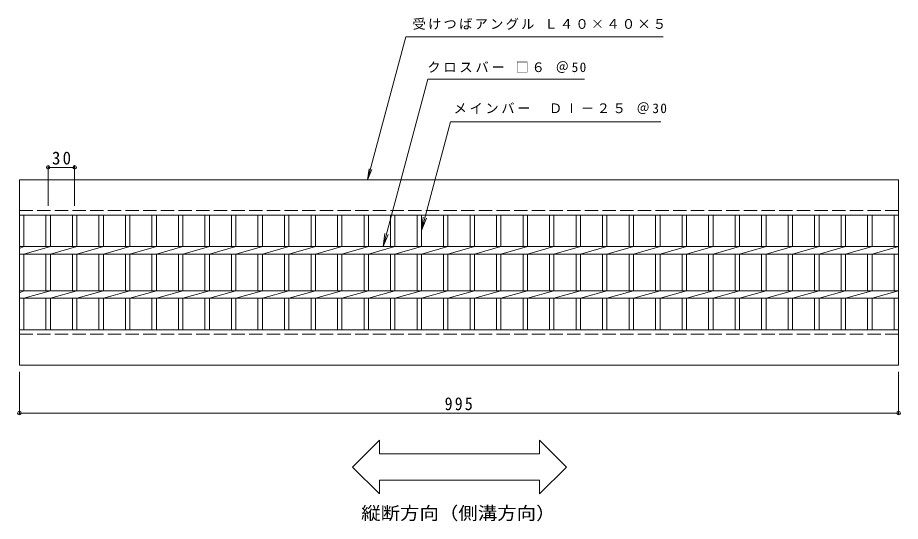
# Model space of a CAD drawing. Units: millimetres, scale not verified. Extents: x -897 to 890, y -680 to 663.
# Drawn here: x -897 to 102, y 93 to 663 of the extents above; entities that cross this region are included whole.
import ezdxf
from ezdxf.enums import TextEntityAlignment as Align

# ---------------------------------------------------------------- set-up
doc = ezdxf.new("R2010")
doc.units = ezdxf.units.MM
doc.header["$LTSCALE"] = 5
doc.header["$PDMODE"] = 32
doc.header["$PDSIZE"] = 4
doc.linetypes.add('DASHED3', pattern=[4, 3, -1])
for name, color, linetype, lineweight in [('B-1', 2, 'Continuous', 9), ('B-2', 3, 'Continuous', 9), ('B-4', 7, 'Continuous', 9)]:
    doc.layers.add(name, color=color, linetype=linetype, lineweight=lineweight)
doc.layers.add('B-5', color=2, linetype='Continuous')
doc.styles.add('ＭＳ ゴシック', font='')
doc.styles.get('ＭＳ ゴシック').set_extended_font_data('MS Gothic')

msp = doc.modelspace()

# ---------------------------------------------------------------- linework, layer by layer
at = {"layer": 'B-1'}
for p, q in [((-895.166, 479.697), (-895.166, 439.696)), ((-895.166, 479.697), (99.834, 479.697)), ((99.834, 439.696), (99.834, 479.697)), ((-895.166, 439.696), (99.834, 439.696)), ((-895.166, 309.696), (99.834, 309.696)), ((-895.166, 309.696), (-895.166, 269.696)), ((99.834, 309.696), (99.834, 269.696)), ((-895.166, 269.696), (99.834, 269.696))]:
    msp.add_line(p, q, dxfattribs=at)
at = {"layer": 'B-1', "linetype": 'DASHED3'}
for p, q in [((-895.166, 444.696), (99.834, 444.696)), ((-895.166, 304.696), (99.834, 304.696))]:
    msp.add_line(p, q, dxfattribs=at)
at = {"layer": 'B-2'}
for p, q in [((-895.166, 309.696), (-895.166, 439.696)), ((-890.166, 403.936), (-890.166, 439.696)), ((-865.165, 439.696), (-865.165, 403.936)), ((-860.166, 439.696), (-860.166, 403.936)), ((-835.166, 439.696), (-835.166, 403.936)), ((-830.166, 439.696), (-830.166, 403.936)), ((-805.166, 439.696), (-805.166, 403.936)), ((-800.166, 439.696), (-800.166, 403.936)), ((-775.166, 439.696), (-775.166, 403.936)), ((-770.166, 439.696), (-770.166, 403.936)), ((-745.166, 439.696), (-745.166, 403.936)), ((-740.165, 439.696), (-740.165, 403.936)), ((-715.165, 439.696), (-715.165, 403.936)), ((-710.166, 439.696), (-710.166, 403.936)), ((-685.166, 439.696), (-685.166, 403.936)), ((-680.166, 439.696), (-680.166, 403.936)), ((-655.166, 439.696), (-655.166, 403.936)), ((-650.166, 439.696), (-650.166, 403.936)), ((-625.166, 439.696), (-625.166, 403.936)), ((-620.166, 439.696), (-620.166, 403.936)), ((-595.166, 439.696), (-595.166, 403.936)), ((-590.166, 439.696), (-590.166, 403.936)), ((-565.166, 439.696), (-565.166, 403.936)), ((-560.166, 439.696), (-560.166, 403.936)), ((-535.166, 439.696), (-535.166, 403.936)), ((-530.166, 439.696), (-530.166, 403.936)), ((-505.166, 439.696), (-505.166, 403.936)), ((-500.166, 439.696), (-500.166, 403.936)), ((-475.166, 439.696), (-475.166, 403.936)), ((-470.166, 439.696), (-470.166, 403.936)), ((-445.165, 439.696), (-445.165, 403.936)), ((-440.166, 439.696), (-440.166, 403.936)), ((-415.166, 439.696), (-415.166, 403.936)), ((-410.166, 439.696), (-410.166, 403.936)), ((-385.166, 439.696), (-385.166, 403.936)), ((-380.166, 439.696), (-380.166, 403.936)), ((-355.166, 439.696), (-355.166, 403.936)), ((-350.166, 439.696), (-350.166, 403.936)), ((-325.166, 439.696), (-325.166, 403.936)), ((-320.166, 439.696), (-320.166, 403.936)), ((-295.166, 439.696), (-295.166, 403.936)), ((-290.166, 439.696), (-290.166, 403.936)), ((-265.166, 439.696), (-265.166, 403.936)), ((-260.166, 439.696), (-260.166, 403.936)), ((-235.167, 439.696), (-235.167, 403.936)), ((-230.167, 439.696), (-230.167, 403.936)), ((-205.167, 439.696), (-205.167, 403.936)), ((-200.167, 439.696), (-200.167, 403.936)), ((-175.167, 439.696), (-175.167, 403.936)), ((-170.168, 439.696), (-170.168, 403.936)), ((-145.168, 439.696), (-145.168, 403.936)), ((-140.168, 439.696), (-140.168, 403.936)), ((-115.168, 439.696), (-115.168, 403.936)), ((-110.168, 439.696), (-110.168, 403.936)), ((-85.169, 439.696), (-85.169, 403.936)), ((-80.169, 439.696), (-80.169, 403.936)), ((-55.169, 439.696), (-55.169, 403.936)), ((-50.169, 439.696), (-50.169, 403.936)), ((-25.169, 439.696), (-25.169, 403.936)), ((-20.17, 439.696), (-20.17, 403.936)), ((4.83, 439.696), (4.83, 403.936)), ((9.83, 439.696), (9.83, 403.936)), ((34.83, 439.696), (34.83, 403.936)), ((39.83, 439.696), (39.83, 403.936)), ((64.83, 439.696), (64.83, 403.936)), ((69.829, 439.696), (69.829, 403.936)), ((94.829, 439.696), (94.829, 403.936)), ((94.834, 403.936), (94.834, 439.696)), ((99.829, 439.696), (99.829, 403.936)), ((99.834, 309.696), (99.834, 439.696)), ((-890.166, 403.936), (-895.166, 401.696)), ((-895.166, 403.936), (99.834, 403.936)), ((-860.166, 403.936), (-890.166, 395.456)), ((-830.166, 403.936), (-860.166, 395.456)), ((-800.166, 403.936), (-830.166, 395.456)), ((-770.166, 403.936), (-800.166, 395.456)), ((-740.165, 403.936), (-770.166, 395.456)), ((-710.166, 403.936), (-740.165, 395.456)), ((-680.166, 403.936), (-710.166, 395.456)), ((-650.166, 403.936), (-680.166, 395.456)), ((-620.166, 403.936), (-650.166, 395.456)), ((-590.166, 403.936), (-620.166, 395.456)), ((-560.166, 403.936), (-590.166, 395.456)), ((-530.166, 403.936), (-560.166, 395.456)), ((-500.166, 403.936), (-530.166, 395.456)), ((-470.166, 403.936), (-500.166, 395.456)), ((-440.166, 403.936), (-470.166, 395.456)), ((-410.166, 403.936), (-440.166, 395.456)), ((-380.166, 403.936), (-410.166, 395.456)), ((-350.166, 403.936), (-380.166, 395.456)), ((-320.166, 403.936), (-350.166, 395.456)), ((-290.166, 403.936), (-320.166, 395.456)), ((-260.166, 403.936), (-290.166, 395.456)), ((-230.167, 403.936), (-260.166, 395.456)), ((-200.167, 403.936), (-230.167, 395.456)), ((-170.168, 403.936), (-200.167, 395.456)), ((-140.168, 403.936), (-170.168, 395.456)), ((-110.168, 403.936), (-140.168, 395.456)), ((-80.169, 403.936), (-110.168, 395.456)), ((-50.169, 403.936), (-80.169, 395.456)), ((-20.17, 403.936), (-50.169, 395.456)), ((9.83, 403.936), (-20.17, 395.456)), ((39.83, 403.936), (9.83, 395.456)), ((69.829, 403.936), (39.83, 395.456)), ((99.829, 403.936), (69.829, 395.456)), ((-895.166, 395.456), (99.834, 395.456)), ((-890.166, 353.936), (-890.166, 395.456)), ((-865.165, 395.456), (-865.165, 353.936)), ((-860.166, 395.456), (-860.166, 353.936)), ((-835.166, 395.456), (-835.166, 353.936)), ((-830.166, 395.456), (-830.166, 353.936)), ((-805.166, 395.456), (-805.166, 353.936)), ((-800.166, 395.456), (-800.166, 353.936)), ((-775.166, 395.456), (-775.166, 353.936)), ((-770.166, 395.456), (-770.166, 353.936)), ((-745.166, 395.456), (-745.166, 353.936)), ((-740.165, 395.456), (-740.165, 353.936)), ((-715.165, 395.456), (-715.165, 353.936)), ((-710.166, 395.456), (-710.166, 353.936)), ((-685.166, 395.456), (-685.166, 353.936)), ((-680.166, 395.456), (-680.166, 353.936)), ((-655.166, 395.456), (-655.166, 353.936)), ((-650.166, 395.456), (-650.166, 353.936)), ((-625.166, 395.456), (-625.166, 353.936)), ((-620.166, 395.456), (-620.166, 353.936)), ((-595.166, 395.456), (-595.166, 353.936)), ((-590.166, 395.456), (-590.166, 353.936)), ((-565.166, 395.456), (-565.166, 353.936)), ((-560.166, 395.456), (-560.166, 353.936)), ((-535.166, 395.456), (-535.166, 353.936)), ((-530.166, 395.456), (-530.166, 353.936)), ((-505.166, 395.456), (-505.166, 353.936)), ((-500.166, 395.456), (-500.166, 353.936)), ((-475.166, 395.456), (-475.166, 353.936)), ((-470.166, 395.456), (-470.166, 353.936)), ((-445.165, 395.456), (-445.165, 353.936)), ((-440.166, 395.456), (-440.166, 353.936)), ((-415.166, 395.456), (-415.166, 353.936)), ((-410.166, 395.456), (-410.166, 353.936)), ((-385.166, 395.456), (-385.166, 353.936)), ((-380.166, 395.456), (-380.166, 353.936)), ((-355.166, 395.456), (-355.166, 353.936)), ((-350.166, 395.456), (-350.166, 353.936)), ((-325.166, 395.456), (-325.166, 353.936)), ((-320.166, 395.456), (-320.166, 353.936)), ((-295.166, 395.456), (-295.166, 353.936)), ((-290.166, 395.456), (-290.166, 353.936)), ((-265.166, 395.456), (-265.166, 353.936)), ((-260.166, 395.456), (-260.166, 353.936)), ((-235.167, 395.456), (-235.167, 353.936)), ((-230.167, 395.456), (-230.167, 353.936)), ((-205.167, 395.456), (-205.167, 353.936)), ((-200.167, 395.456), (-200.167, 353.936)), ((-175.167, 395.456), (-175.167, 353.936)), ((-170.168, 395.456), (-170.168, 353.936)), ((-145.168, 395.456), (-145.168, 353.936)), ((-140.168, 395.456), (-140.168, 353.936)), ((-115.168, 395.456), (-115.168, 353.936)), ((-110.168, 395.456), (-110.168, 353.936)), ((-85.169, 395.456), (-85.169, 353.936)), ((-80.169, 395.456), (-80.169, 353.936)), ((-55.169, 395.456), (-55.169, 353.936)), ((-50.169, 395.456), (-50.169, 353.936)), ((-25.169, 395.456), (-25.169, 353.936)), ((-20.17, 395.456), (-20.17, 353.936)), ((4.83, 395.456), (4.83, 353.936)), ((9.83, 395.456), (9.83, 353.936)), ((34.83, 395.456), (34.83, 353.936)), ((39.83, 395.456), (39.83, 353.936)), ((64.83, 395.456), (64.83, 353.936)), ((69.829, 395.456), (69.829, 353.936)), ((94.829, 395.456), (94.829, 353.936)), ((99.829, 395.456), (99.829, 309.696)), ((-890.166, 353.936), (-895.166, 351.696)), ((-895.166, 353.936), (99.834, 353.936)), ((-860.166, 353.936), (-890.166, 345.456)), ((-830.166, 353.936), (-860.166, 345.456)), ((-800.166, 353.936), (-830.166, 345.456)), ((-770.166, 353.936), (-800.166, 345.456)), ((-740.165, 353.936), (-770.166, 345.456)), ((-710.166, 353.936), (-740.165, 345.456)), ((-680.166, 353.936), (-710.166, 345.456)), ((-650.166, 353.936), (-680.166, 345.456)), ((-620.166, 353.936), (-650.166, 345.456)), ((-590.166, 353.936), (-620.166, 345.456)), ((-560.166, 353.936), (-590.166, 345.456)), ((-530.166, 353.936), (-560.166, 345.456)), ((-500.166, 353.936), (-530.166, 345.456)), ((-470.166, 353.936), (-500.166, 345.456)), ((-440.166, 353.936), (-470.166, 345.456)), ((-410.166, 353.936), (-440.166, 345.456)), ((-380.166, 353.936), (-410.166, 345.456)), ((-350.166, 353.936), (-380.166, 345.456)), ((-320.166, 353.936), (-350.166, 345.456)), ((-290.166, 353.936), (-320.166, 345.456)), ((-260.166, 353.936), (-290.166, 345.456)), ((-230.167, 353.936), (-260.166, 345.456)), ((-200.167, 353.936), (-230.167, 345.456)), ((-170.168, 353.936), (-200.167, 345.456)), ((-140.168, 353.936), (-170.168, 345.456)), ((-110.168, 353.936), (-140.168, 345.456)), ((-80.169, 353.936), (-110.168, 345.456)), ((-50.169, 353.936), (-80.169, 345.456)), ((-20.17, 353.936), (-50.169, 345.456)), ((9.83, 353.936), (-20.17, 345.456)), ((39.83, 353.936), (9.83, 345.456)), ((69.829, 353.936), (39.83, 345.456)), ((99.829, 353.936), (69.829, 345.456)), ((-895.166, 345.456), (99.834, 345.456)), ((-890.166, 345.456), (-890.166, 309.696)), ((-865.165, 309.696), (-865.165, 345.456)), ((-860.166, 309.696), (-860.166, 345.456)), ((-835.166, 309.696), (-835.166, 345.456)), ((-830.166, 309.696), (-830.166, 345.456)), ((-805.166, 309.696), (-805.166, 345.456)), ((-800.166, 309.696), (-800.166, 345.456)), ((-775.166, 309.696), (-775.166, 345.456)), ((-770.166, 309.696), (-770.166, 345.456)), ((-745.166, 309.696), (-745.166, 345.456)), ((-740.165, 309.696), (-740.165, 345.456)), ((-715.165, 309.696), (-715.165, 345.456)), ((-710.166, 309.696), (-710.166, 345.456)), ((-685.166, 309.696), (-685.166, 345.456)), ((-680.166, 309.696), (-680.166, 345.456)), ((-655.166, 309.696), (-655.166, 345.456)), ((-650.166, 309.696), (-650.166, 345.456)), ((-625.166, 309.696), (-625.166, 345.456)), ((-620.166, 309.696), (-620.166, 345.456)), ((-595.166, 309.696), (-595.166, 345.456)), ((-590.166, 309.696), (-590.166, 345.456)), ((-565.166, 309.696), (-565.166, 345.456)), ((-560.166, 309.696), (-560.166, 345.456)), ((-535.166, 309.696), (-535.166, 345.456)), ((-530.166, 309.696), (-530.166, 345.456)), ((-505.166, 309.696), (-505.166, 345.456)), ((-500.166, 309.696), (-500.166, 345.456)), ((-475.166, 309.696), (-475.166, 345.456)), ((-470.166, 309.696), (-470.166, 345.456)), ((-445.165, 309.696), (-445.165, 345.456)), ((-440.166, 309.696), (-440.166, 345.456)), ((-415.166, 309.696), (-415.166, 345.456)), ((-410.166, 309.696), (-410.166, 345.456)), ((-385.166, 309.696), (-385.166, 345.456)), ((-380.166, 309.696), (-380.166, 345.456)), ((-355.166, 309.696), (-355.166, 345.456)), ((-350.166, 309.696), (-350.166, 345.456)), ((-325.166, 309.696), (-325.166, 345.456)), ((-320.166, 309.696), (-320.166, 345.456)), ((-295.166, 309.696), (-295.166, 345.456)), ((-290.166, 309.696), (-290.166, 345.456)), ((-265.166, 309.696), (-265.166, 345.456)), ((-260.166, 309.696), (-260.166, 345.456)), ((-235.167, 309.696), (-235.167, 345.456)), ((-230.167, 309.696), (-230.167, 345.456)), ((-205.167, 309.696), (-205.167, 345.456)), ((-200.167, 309.696), (-200.167, 345.456)), ((-175.167, 309.696), (-175.167, 345.456)), ((-170.168, 309.696), (-170.168, 345.456)), ((-145.168, 309.696), (-145.168, 345.456)), ((-140.168, 309.696), (-140.168, 345.456)), ((-115.168, 309.696), (-115.168, 345.456)), ((-110.168, 309.696), (-110.168, 345.456)), ((-85.169, 309.696), (-85.169, 345.456)), ((-80.169, 309.696), (-80.169, 345.456)), ((-55.169, 309.696), (-55.169, 345.456)), ((-50.169, 309.696), (-50.169, 345.456)), ((-25.169, 309.696), (-25.169, 345.456)), ((-20.17, 309.696), (-20.17, 345.456)), ((4.83, 309.696), (4.83, 345.456)), ((9.83, 309.696), (9.83, 345.456)), ((34.83, 309.696), (34.83, 345.456)), ((39.83, 309.696), (39.83, 345.456)), ((64.83, 309.696), (64.83, 345.456)), ((69.829, 309.696), (69.829, 345.456)), ((94.829, 309.696), (94.829, 345.456)), ((94.834, 345.456), (94.834, 309.696))]:
    msp.add_line(p, q, dxfattribs=at)
at = {"layer": 'B-4'}
for p, q in [((-501.091, 479.697), (-457.758, 641.417)), ((-166.75, 641.417), (-457.758, 641.417)), ((-483.648, 403.936), (-432.877, 593.417)), ((-432.877, 593.417), (-255.81, 593.417)), ((-862.666, 449.983), (-862.666, 495.209)), ((-862.666, 493.709), (-832.666, 493.709)), ((-832.666, 449.983), (-832.666, 495.209)), ((-501.091, 479.697), (-499.445, 492.088)), ((-501.091, 479.697), (-496.294, 491.24)), ((-440.166, 422.25), (-438.208, 437.122)), ((-440.166, 422.25), (-434.426, 436.108)), ((-483.648, 403.936), (-481.69, 418.808)), ((-483.648, 403.936), (-477.908, 417.794)), ((-895.166, 262.196), (-895.166, 213.923)), ((99.834, 262.196), (99.834, 213.923)), ((-895.166, 215.423), (99.834, 215.423)), ((-487.766, 184.503), (-518.072, 154.197)), ((-487.766, 184.503), (-487.766, 169.197)), ((-306.491, 184.503), (-276.185, 154.197)), ((-306.491, 184.503), (-306.491, 169.197)), ((-487.766, 169.197), (-306.491, 169.197)), ((-518.072, 154.197), (-487.766, 123.891)), ((-276.185, 154.197), (-306.491, 123.891)), ((-487.766, 139.197), (-487.766, 123.891)), ((-487.766, 139.197), (-306.491, 139.197)), ((-306.491, 139.197), (-306.491, 123.891))]:
    msp.add_line(p, q, dxfattribs=at)
msp.add_lwpolyline([(-440.166, 422.25), (-407.164, 545.417), (-169.162, 545.417)], dxfattribs=at)
for p in [(-862.666, 493.709), (-832.666, 493.709), (-895.166, 215.423), (99.834, 215.423)]:
    msp.add_point(p, dxfattribs=at)

# ---------------------------------------------------------------- texts
at = {"layer": 'B-4', "char_height": 11, "attachment_point": 7, "style": 'ＭＳ ゴシック'}
for s, insert in [('\\T1.17;受けつばアングル\\~Ｌ４０×４０×５', (-450.25, 649.473)), ('\\T1.21;クロスバー\\~□６\\~＠50', (-433.514, 600.604)), ('\\T1.2;メインバー\\~\\~ＤⅠ－２５\\~＠30', (-403.816, 554.1))]:
    msp.add_mtext(s, dxfattribs=dict(at, insert=insert))
at = {"layer": 'B-4', "color": 2, "char_height": 14.66, "attachment_point": 7, "style": 'ＭＳ ゴシック'}
for s, insert in [('\\T1.27;\\W0.95;30', (-858.291, 496.709)), ('\\T1.27;\\W0.9;995', (-413.916, 218.423))]:
    msp.add_mtext(s, dxfattribs=dict(at, insert=insert))
at = {"layer": 'B-5', "style": 'ＭＳ ゴシック', "width": 1.1}
msp.add_text('縦断方向（側溝方向）', height=14.66, dxfattribs=at).set_placement((-508.378, 90.236), align=Align.BOTTOM_LEFT)

doc.saveas('drawing.dxf')
